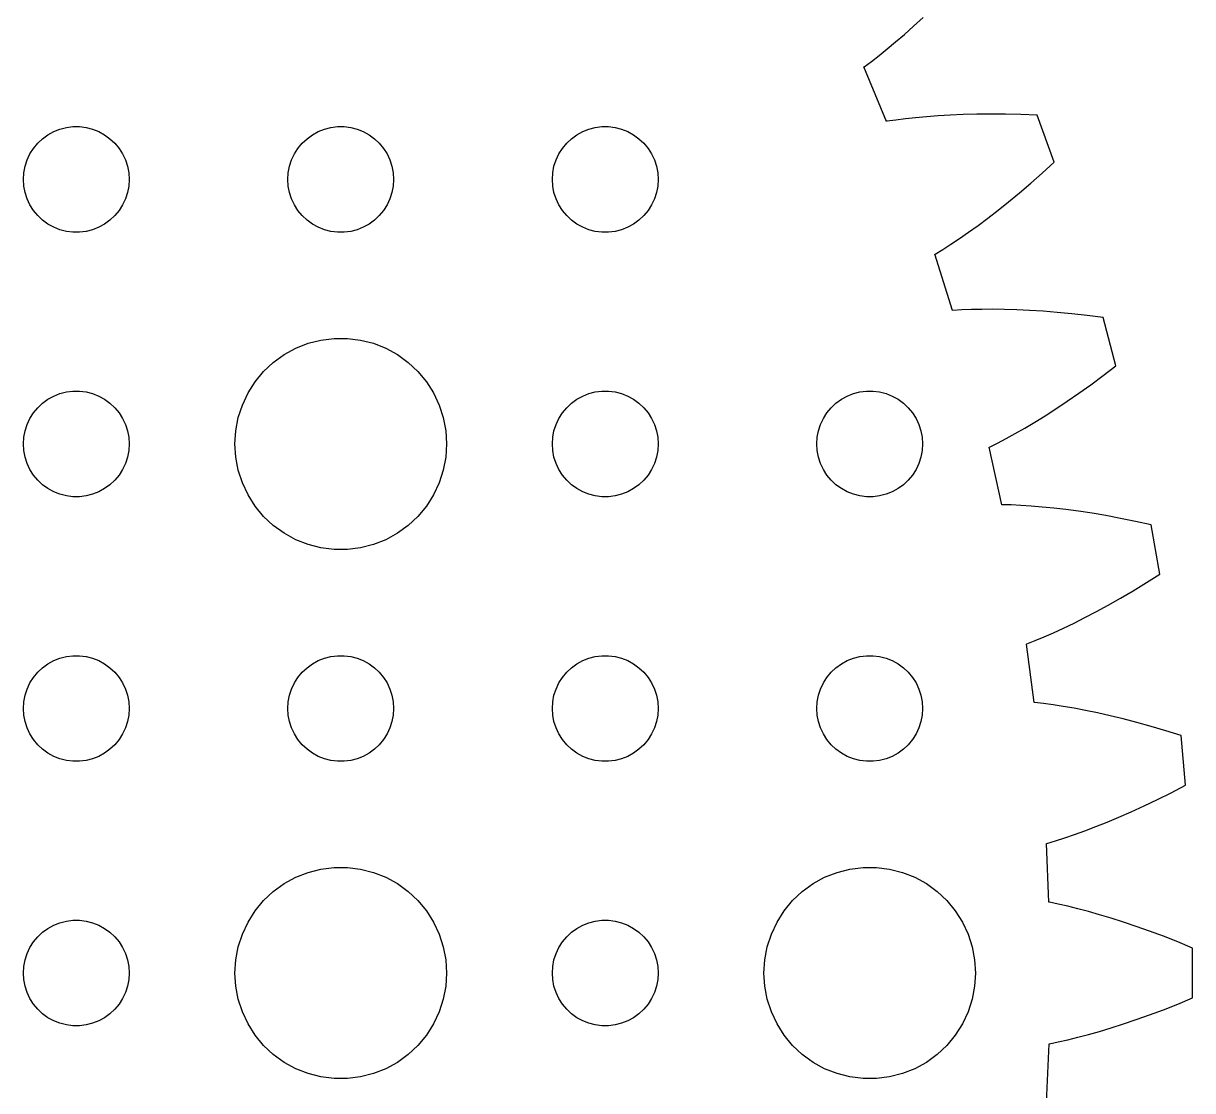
# Model space of a CAD drawing. Header units: metres. Extents: x -69 to 69, y -69 to 69.
# Drawn here: x 36 to 69.16, y -3.33 to 26.92 of the extents above; entities that cross this region are included whole.
import ezdxf

# ---------------------------------------------------------------- set-up
doc = ezdxf.new("R2010")
doc.units = ezdxf.units.M

msp = doc.modelspace()

# ---------------------------------------------------------------- linework, layer by layer
for p, q in [((61.2431, 26.8428), (61.5117, 27.0899)), ((60.7342, 26.3978), (60.9838, 26.6123)), ((60.9838, 26.6123), (61.2431, 26.8428)), ((60.2662, 26.0154), (60.4949, 26.1989)), ((60.4949, 26.1989), (60.7342, 26.3978)), ((60.0487, 25.8468), (60.2662, 26.0154)), ((59.835, 25.6892), (59.8428, 25.6925)), ((60.4719, 24.1436), (59.835, 25.6892)), ((59.8428, 25.6925), (60.0487, 25.8468)), ((61.0103, 24.219), (60.7373, 24.1844)), ((61.3018, 24.2509), (61.0103, 24.219)), ((61.6116, 24.2795), (61.3018, 24.2509)), ((61.9398, 24.3043), (61.6116, 24.2795)), ((62.2862, 24.3246), (61.9398, 24.3043)), ((62.6508, 24.3399), (62.2862, 24.3246)), ((63.0336, 24.3494), (62.6508, 24.3399)), ((63.4344, 24.3527), (63.0336, 24.3494)), ((63.8532, 24.3491), (63.4344, 24.3527)), ((64.2898, 24.3379), (63.8532, 24.3491)), ((64.7441, 24.3187), (64.2898, 24.3379)), ((65.2286, 22.9875), (64.7441, 24.3187)), ((36.8613, 23.8572), (37.0365, 23.9266)), ((37.0365, 23.9266), (37.2189, 23.9734)), ((37.2189, 23.9734), (37.4058, 23.997)), ((37.4058, 23.997), (37.5942, 23.997)), ((37.5942, 23.997), (37.7811, 23.9734)), ((37.7811, 23.9734), (37.9635, 23.9266)), ((37.9635, 23.9266), (38.1387, 23.8572)), ((44.3613, 23.8572), (44.5365, 23.9266)), ((44.5365, 23.9266), (44.7189, 23.9734)), ((44.7189, 23.9734), (44.9058, 23.997)), ((44.9058, 23.997), (45.0942, 23.997)), ((45.0942, 23.997), (45.2811, 23.9734)), ((45.2811, 23.9734), (45.4635, 23.9266)), ((45.4635, 23.9266), (45.6387, 23.8572)), ((51.8613, 23.8572), (52.0365, 23.9266)), ((52.0365, 23.9266), (52.2189, 23.9734)), ((52.2189, 23.9734), (52.4058, 23.997)), ((52.4058, 23.997), (52.5942, 23.997)), ((52.5942, 23.997), (52.7811, 23.9734)), ((52.7811, 23.9734), (52.9635, 23.9266)), ((52.9635, 23.9266), (53.1387, 23.8572)), ((60.4826, 24.1479), (60.4719, 24.1436)), ((60.7373, 24.1844), (60.4826, 24.1479)), ((36.4065, 23.5268), (36.5439, 23.6558)), ((36.5439, 23.6558), (36.6963, 23.7665)), ((36.6963, 23.7665), (36.8613, 23.8572)), ((38.1387, 23.8572), (38.3037, 23.7665)), ((38.3037, 23.7665), (38.4561, 23.6558)), ((38.4561, 23.6558), (38.5934, 23.5268)), ((43.9065, 23.5268), (44.0439, 23.6558)), ((44.0439, 23.6558), (44.1963, 23.7665)), ((44.1963, 23.7665), (44.3613, 23.8572)), ((45.6387, 23.8572), (45.8037, 23.7665)), ((45.8037, 23.7665), (45.9561, 23.6558)), ((45.9561, 23.6558), (46.0934, 23.5268)), ((51.4065, 23.5268), (51.5439, 23.6558)), ((51.5439, 23.6558), (51.6963, 23.7665)), ((51.6963, 23.7665), (51.8613, 23.8572)), ((53.1387, 23.8572), (53.3037, 23.7665)), ((53.3037, 23.7665), (53.4561, 23.6558)), ((53.4561, 23.6558), (53.5934, 23.5268)), ((36.1053, 23.0522), (36.1855, 23.2226)), ((36.1855, 23.2226), (36.2865, 23.3817)), ((36.2865, 23.3817), (36.4065, 23.5268)), ((38.5934, 23.5268), (38.7135, 23.3817)), ((38.7135, 23.3817), (38.8145, 23.2226)), ((38.8145, 23.2226), (38.8947, 23.0522)), ((43.6053, 23.0522), (43.6855, 23.2226)), ((43.6855, 23.2226), (43.7865, 23.3817)), ((43.7865, 23.3817), (43.9065, 23.5268)), ((46.0934, 23.5268), (46.2135, 23.3817)), ((46.2135, 23.3817), (46.3145, 23.2226)), ((46.3145, 23.2226), (46.3947, 23.0522)), ((51.1053, 23.0522), (51.1855, 23.2226)), ((51.1855, 23.2226), (51.2865, 23.3817)), ((51.2865, 23.3817), (51.4065, 23.5268)), ((53.5934, 23.5268), (53.7135, 23.3817)), ((53.7135, 23.3817), (53.8145, 23.2226)), ((53.8145, 23.2226), (53.8947, 23.0522)), ((36.0471, 22.873), (36.1053, 23.0522)), ((38.8947, 23.0522), (38.9529, 22.873)), ((43.5471, 22.873), (43.6053, 23.0522)), ((46.3947, 23.0522), (46.4529, 22.873)), ((51.0471, 22.873), (51.1053, 23.0522)), ((53.8947, 23.0522), (53.9529, 22.873)), ((64.893, 22.6808), (65.2286, 22.9875)), ((36, 22.5), (36.0118, 22.688)), ((36.0118, 22.688), (36.0471, 22.873)), ((38.9529, 22.873), (38.9882, 22.688)), ((38.9882, 22.688), (39, 22.5)), ((43.5, 22.5), (43.5118, 22.688)), ((43.5118, 22.688), (43.5471, 22.873)), ((46.4529, 22.873), (46.4882, 22.688)), ((46.4882, 22.688), (46.5, 22.5)), ((51, 22.5), (51.0118, 22.688)), ((51.0118, 22.688), (51.0471, 22.873)), ((53.9529, 22.873), (53.9882, 22.688)), ((53.9882, 22.688), (54, 22.5)), ((64.5657, 22.3916), (64.893, 22.6808)), ((36.0118, 22.312), (36, 22.5)), ((36.0471, 22.127), (36.0118, 22.312)), ((38.9882, 22.312), (38.9529, 22.127)), ((39, 22.5), (38.9882, 22.312)), ((43.5118, 22.312), (43.5, 22.5)), ((43.5471, 22.127), (43.5118, 22.312)), ((46.4882, 22.312), (46.4529, 22.127)), ((46.5, 22.5), (46.4882, 22.312)), ((51.0118, 22.312), (51, 22.5)), ((51.0471, 22.127), (51.0118, 22.312)), ((53.9882, 22.312), (53.9529, 22.127)), ((54, 22.5), (53.9882, 22.312)), ((64.2472, 22.1196), (64.5657, 22.3916)), ((36.1053, 21.9478), (36.0471, 22.127)), ((36.1855, 21.7774), (36.1053, 21.9478)), ((38.8947, 21.9478), (38.8145, 21.7774)), ((38.9529, 22.127), (38.8947, 21.9478)), ((43.6053, 21.9478), (43.5471, 22.127)), ((43.6855, 21.7774), (43.6053, 21.9478)), ((46.3947, 21.9478), (46.3145, 21.7774)), ((46.4529, 22.127), (46.3947, 21.9478)), ((51.1053, 21.9478), (51.0471, 22.127)), ((51.1855, 21.7774), (51.1053, 21.9478)), ((53.8947, 21.9478), (53.8145, 21.7774)), ((53.9529, 22.127), (53.8947, 21.9478)), ((63.938, 21.8645), (64.2472, 22.1196)), ((36.2865, 21.6183), (36.1855, 21.7774)), ((36.4065, 21.4732), (36.2865, 21.6183)), ((38.7135, 21.6183), (38.5934, 21.4732)), ((38.8145, 21.7774), (38.7135, 21.6183)), ((43.7865, 21.6183), (43.6855, 21.7774)), ((43.9065, 21.4732), (43.7865, 21.6183)), ((46.2135, 21.6183), (46.0934, 21.4732)), ((46.3145, 21.7774), (46.2135, 21.6183)), ((51.2865, 21.6183), (51.1855, 21.7774)), ((51.4065, 21.4732), (51.2865, 21.6183)), ((53.7135, 21.6183), (53.5934, 21.4732)), ((53.8145, 21.7774), (53.7135, 21.6183)), ((63.3495, 21.403), (63.6387, 21.6257)), ((63.6387, 21.6257), (63.938, 21.8645)), ((36.5439, 21.3442), (36.4065, 21.4732)), ((36.6963, 21.2335), (36.5439, 21.3442)), ((36.8613, 21.1427), (36.6963, 21.2335)), ((38.3037, 21.2335), (38.1387, 21.1427)), ((38.4561, 21.3442), (38.3037, 21.2335)), ((38.5934, 21.4732), (38.4561, 21.3442)), ((44.0439, 21.3442), (43.9065, 21.4732)), ((44.1963, 21.2335), (44.0439, 21.3442)), ((44.3613, 21.1427), (44.1963, 21.2335)), ((45.8037, 21.2335), (45.6387, 21.1427)), ((45.9561, 21.3442), (45.8037, 21.2335)), ((46.0934, 21.4732), (45.9561, 21.3442)), ((51.5439, 21.3442), (51.4065, 21.4732)), ((51.6963, 21.2335), (51.5439, 21.3442)), ((51.8613, 21.1427), (51.6963, 21.2335)), ((53.3037, 21.2335), (53.1387, 21.1427)), ((53.4561, 21.3442), (53.3037, 21.2335)), ((53.5934, 21.4732), (53.4561, 21.3442)), ((63.0711, 21.1959), (63.3495, 21.403)), ((37.0365, 21.0734), (36.8613, 21.1427)), ((37.2189, 21.0266), (37.0365, 21.0734)), ((37.4058, 21.003), (37.2189, 21.0266)), ((37.5942, 21.003), (37.4058, 21.003)), ((37.7811, 21.0266), (37.5942, 21.003)), ((37.9635, 21.0734), (37.7811, 21.0266)), ((38.1387, 21.1427), (37.9635, 21.0734)), ((44.5365, 21.0734), (44.3613, 21.1427)), ((44.7189, 21.0266), (44.5365, 21.0734)), ((44.9058, 21.003), (44.7189, 21.0266)), ((45.0942, 21.003), (44.9058, 21.003)), ((45.2811, 21.0266), (45.0942, 21.003)), ((45.4635, 21.0734), (45.2811, 21.0266)), ((45.6387, 21.1427), (45.4635, 21.0734)), ((52.0365, 21.0734), (51.8613, 21.1427)), ((52.2189, 21.0266), (52.0365, 21.0734)), ((52.4058, 21.003), (52.2189, 21.0266)), ((52.5942, 21.003), (52.4058, 21.003)), ((52.7811, 21.0266), (52.5942, 21.003)), ((52.9635, 21.0734), (52.7811, 21.0266)), ((53.1387, 21.1427), (52.9635, 21.0734)), ((62.5481, 20.8268), (62.8038, 21.004)), ((62.8038, 21.004), (63.0711, 21.1959)), ((62.0729, 20.5148), (62.3043, 20.6639)), ((62.3043, 20.6639), (62.5481, 20.8268)), ((61.8463, 20.3765), (61.8543, 20.3791)), ((62.346, 18.7812), (61.8463, 20.3765)), ((61.8543, 20.3791), (62.0729, 20.5148)), ((62.3571, 18.7846), (62.346, 18.7812)), ((62.614, 18.7988), (62.3571, 18.7846)), ((62.889, 18.8094), (62.614, 18.7988)), ((63.1821, 18.8158), (62.889, 18.8094)), ((63.4933, 18.8173), (63.1821, 18.8158)), ((63.8223, 18.8134), (63.4933, 18.8173)), ((64.1692, 18.8035), (63.8223, 18.8134)), ((64.5338, 18.7869), (64.1692, 18.8035)), ((64.9159, 18.763), (64.5338, 18.7869)), ((65.3155, 18.7313), (64.9159, 18.763)), ((65.7324, 18.6912), (65.3155, 18.7313)), ((66.1664, 18.6421), (65.7324, 18.6912)), ((66.6172, 18.5833), (66.1664, 18.6421)), ((66.9839, 17.215), (66.6172, 18.5833)), ((44.0729, 17.8532), (44.4379, 17.9469)), ((44.4379, 17.9469), (44.8116, 17.9941)), ((44.8116, 17.9941), (45.1884, 17.9941)), ((45.1884, 17.9941), (45.5621, 17.9469)), ((45.5621, 17.9469), (45.927, 17.8532)), ((43.3925, 17.533), (43.7227, 17.7145)), ((43.7227, 17.7145), (44.0729, 17.8532)), ((45.927, 17.8532), (46.2773, 17.7145)), ((46.2773, 17.7145), (46.6075, 17.533)), ((42.8131, 17.0536), (43.0877, 17.3115)), ((43.0877, 17.3115), (43.3925, 17.533)), ((46.6075, 17.533), (46.9123, 17.3115)), ((46.9123, 17.3115), (47.1869, 17.0536)), ((42.5729, 16.7634), (42.8131, 17.0536)), ((47.1869, 17.0536), (47.427, 16.7634)), ((66.2715, 16.6791), (66.6228, 16.9386)), ((66.6228, 16.9386), (66.9839, 17.215)), ((42.3711, 16.4453), (42.5729, 16.7634)), ((47.427, 16.7634), (47.6289, 16.4453)), ((65.9306, 16.4359), (66.2715, 16.6791)), ((36.5439, 16.1558), (36.6963, 16.2665)), ((36.6963, 16.2665), (36.8613, 16.3572)), ((36.8613, 16.3572), (37.0365, 16.4266)), ((37.0365, 16.4266), (37.2189, 16.4734)), ((37.2189, 16.4734), (37.4058, 16.497)), ((37.4058, 16.497), (37.5942, 16.497)), ((37.5942, 16.497), (37.7811, 16.4734)), ((37.7811, 16.4734), (37.9635, 16.4266)), ((37.9635, 16.4266), (38.1387, 16.3572)), ((38.1387, 16.3572), (38.3037, 16.2665)), ((38.3037, 16.2665), (38.4561, 16.1558)), ((42.2107, 16.1044), (42.3711, 16.4453)), ((47.6289, 16.4453), (47.7893, 16.1044)), ((51.5439, 16.1558), (51.6963, 16.2665)), ((51.6963, 16.2665), (51.8613, 16.3572)), ((51.8613, 16.3572), (52.0365, 16.4266)), ((52.0365, 16.4266), (52.2189, 16.4734)), ((52.2189, 16.4734), (52.4058, 16.497)), ((52.4058, 16.497), (52.5942, 16.497)), ((52.5942, 16.497), (52.7811, 16.4734)), ((52.7811, 16.4734), (52.9635, 16.4266)), ((52.9635, 16.4266), (53.1387, 16.3572)), ((53.1387, 16.3572), (53.3037, 16.2665)), ((53.3037, 16.2665), (53.4561, 16.1558)), ((59.0439, 16.1558), (59.1963, 16.2665)), ((59.1963, 16.2665), (59.3613, 16.3572)), ((59.3613, 16.3572), (59.5365, 16.4266)), ((59.5365, 16.4266), (59.7189, 16.4734)), ((59.7189, 16.4734), (59.9058, 16.497)), ((59.9058, 16.497), (60.0942, 16.497)), ((60.0942, 16.497), (60.2811, 16.4734)), ((60.2811, 16.4734), (60.4635, 16.4266)), ((60.4635, 16.4266), (60.6387, 16.3572)), ((60.6387, 16.3572), (60.8037, 16.2665)), ((60.8037, 16.2665), (60.9561, 16.1558)), ((65.6004, 16.2087), (65.9306, 16.4359)), ((36.2865, 15.8817), (36.4065, 16.0268)), ((36.4065, 16.0268), (36.5439, 16.1558)), ((38.4561, 16.1558), (38.5934, 16.0268)), ((38.5934, 16.0268), (38.7135, 15.8817)), ((42.0942, 15.7461), (42.2107, 16.1044)), ((47.7893, 16.1044), (47.9057, 15.7461)), ((51.2865, 15.8817), (51.4065, 16.0268)), ((51.4065, 16.0268), (51.5439, 16.1558)), ((53.4561, 16.1558), (53.5934, 16.0268)), ((53.5934, 16.0268), (53.7135, 15.8817)), ((58.7865, 15.8817), (58.9065, 16.0268)), ((58.9065, 16.0268), (59.0439, 16.1558)), ((60.9561, 16.1558), (61.0934, 16.0268)), ((61.0934, 16.0268), (61.2135, 15.8817)), ((64.9739, 15.8003), (65.2813, 15.997)), ((65.2813, 15.997), (65.6004, 16.2087)), ((36.1053, 15.5522), (36.1855, 15.7226)), ((36.1855, 15.7226), (36.2865, 15.8817)), ((38.7135, 15.8817), (38.8145, 15.7226)), ((38.8145, 15.7226), (38.8947, 15.5522)), ((42.0237, 15.376), (42.0942, 15.7461)), ((47.9057, 15.7461), (47.9763, 15.376)), ((51.1053, 15.5522), (51.1855, 15.7226)), ((51.1855, 15.7226), (51.2865, 15.8817)), ((53.7135, 15.8817), (53.8145, 15.7226)), ((53.8145, 15.7226), (53.8947, 15.5522)), ((58.6053, 15.5522), (58.6855, 15.7226)), ((58.6855, 15.7226), (58.7865, 15.8817)), ((61.2135, 15.8817), (61.3145, 15.7226)), ((61.3145, 15.7226), (61.3947, 15.5522)), ((64.3954, 15.4503), (64.6785, 15.6182)), ((64.6785, 15.6182), (64.9739, 15.8003)), ((36.0118, 15.188), (36.0471, 15.373)), ((36.0471, 15.373), (36.1053, 15.5522)), ((38.8947, 15.5522), (38.9529, 15.373)), ((38.9529, 15.373), (38.9882, 15.188)), ((42, 15), (42.0237, 15.376)), ((47.9763, 15.376), (48, 15)), ((51.0118, 15.188), (51.0471, 15.373)), ((51.0471, 15.373), (51.1053, 15.5522)), ((53.8947, 15.5522), (53.9529, 15.373)), ((53.9529, 15.373), (53.9882, 15.188)), ((58.5118, 15.188), (58.5471, 15.373)), ((58.5471, 15.373), (58.6053, 15.5522)), ((61.3947, 15.5522), (61.4529, 15.373)), ((61.4529, 15.373), (61.4882, 15.188)), ((63.8682, 15.1551), (64.1252, 15.2961)), ((64.1252, 15.2961), (64.3954, 15.4503)), ((36, 15), (36.0118, 15.188)), ((36.0118, 14.812), (36, 15)), ((38.9882, 15.188), (39, 15)), ((39, 15), (38.9882, 14.812)), ((42.0237, 14.624), (42, 15)), ((48, 15), (47.9763, 14.624)), ((51, 15), (51.0118, 15.188)), ((51.0118, 14.812), (51, 15)), ((53.9882, 15.188), (54, 15)), ((54, 15), (53.9882, 14.812)), ((58.5, 15), (58.5118, 15.188)), ((58.5118, 14.812), (58.5, 15)), ((61.4882, 15.188), (61.5, 15)), ((61.5, 15), (61.4882, 14.812)), ((63.3951, 14.9106), (63.6247, 15.0267)), ((63.6247, 15.0267), (63.8682, 15.1551)), ((36.0471, 14.627), (36.0118, 14.812)), ((36.1053, 14.4478), (36.0471, 14.627)), ((38.9529, 14.627), (38.8947, 14.4478)), ((38.9882, 14.812), (38.9529, 14.627)), ((42.0942, 14.2539), (42.0237, 14.624)), ((47.9763, 14.624), (47.9057, 14.2539)), ((51.0471, 14.627), (51.0118, 14.812)), ((51.1053, 14.4478), (51.0471, 14.627)), ((53.9529, 14.627), (53.8947, 14.4478)), ((53.9882, 14.812), (53.9529, 14.627)), ((58.5471, 14.627), (58.5118, 14.812)), ((58.6053, 14.4478), (58.5471, 14.627)), ((61.4529, 14.627), (61.3947, 14.4478)), ((61.4882, 14.812), (61.4529, 14.627)), ((63.3868, 14.9087), (63.3951, 14.9106)), ((63.7457, 13.2759), (63.3868, 14.9087)), ((36.1855, 14.2774), (36.1053, 14.4478)), ((36.2865, 14.1183), (36.1855, 14.2774)), ((38.8145, 14.2774), (38.7135, 14.1183)), ((38.8947, 14.4478), (38.8145, 14.2774)), ((51.1855, 14.2774), (51.1053, 14.4478)), ((51.2865, 14.1183), (51.1855, 14.2774)), ((53.8145, 14.2774), (53.7135, 14.1183)), ((53.8947, 14.4478), (53.8145, 14.2774)), ((58.6855, 14.2774), (58.6053, 14.4478)), ((58.7865, 14.1183), (58.6855, 14.2774)), ((61.3145, 14.2774), (61.2135, 14.1183)), ((61.3947, 14.4478), (61.3145, 14.2774)), ((36.4065, 13.9732), (36.2865, 14.1183)), ((36.5439, 13.8442), (36.4065, 13.9732)), ((38.5934, 13.9732), (38.4561, 13.8442)), ((38.7135, 14.1183), (38.5934, 13.9732)), ((42.2107, 13.8956), (42.0942, 14.2539)), ((47.9057, 14.2539), (47.7893, 13.8956)), ((51.4065, 13.9732), (51.2865, 14.1183)), ((51.5439, 13.8442), (51.4065, 13.9732)), ((53.5934, 13.9732), (53.4561, 13.8442)), ((53.7135, 14.1183), (53.5934, 13.9732)), ((58.9065, 13.9732), (58.7865, 14.1183)), ((59.0439, 13.8442), (58.9065, 13.9732)), ((61.0934, 13.9732), (60.9561, 13.8442)), ((61.2135, 14.1183), (61.0934, 13.9732)), ((36.6963, 13.7335), (36.5439, 13.8442)), ((36.8613, 13.6427), (36.6963, 13.7335)), ((37.0365, 13.5734), (36.8613, 13.6427)), ((38.1387, 13.6427), (37.9635, 13.5734)), ((38.3037, 13.7335), (38.1387, 13.6427)), ((38.4561, 13.8442), (38.3037, 13.7335)), ((42.3711, 13.5547), (42.2107, 13.8956)), ((47.7893, 13.8956), (47.6289, 13.5547)), ((51.6963, 13.7335), (51.5439, 13.8442)), ((51.8613, 13.6427), (51.6963, 13.7335)), ((52.0365, 13.5734), (51.8613, 13.6427)), ((53.1387, 13.6427), (52.9635, 13.5734)), ((53.3037, 13.7335), (53.1387, 13.6427)), ((53.4561, 13.8442), (53.3037, 13.7335)), ((59.1963, 13.7335), (59.0439, 13.8442)), ((59.3613, 13.6427), (59.1963, 13.7335)), ((59.5365, 13.5734), (59.3613, 13.6427)), ((60.6387, 13.6427), (60.4635, 13.5734)), ((60.8037, 13.7335), (60.6387, 13.6427)), ((60.9561, 13.8442), (60.8037, 13.7335)), ((37.2189, 13.5266), (37.0365, 13.5734)), ((37.4058, 13.5029), (37.2189, 13.5266)), ((37.5942, 13.5029), (37.4058, 13.5029)), ((37.7811, 13.5266), (37.5942, 13.5029)), ((37.9635, 13.5734), (37.7811, 13.5266)), ((42.5729, 13.2366), (42.3711, 13.5547)), ((47.6289, 13.5547), (47.427, 13.2366)), ((52.2189, 13.5266), (52.0365, 13.5734)), ((52.4058, 13.5029), (52.2189, 13.5266)), ((52.5942, 13.5029), (52.4058, 13.5029)), ((52.7811, 13.5266), (52.5942, 13.5029)), ((52.9635, 13.5734), (52.7811, 13.5266)), ((59.7189, 13.5266), (59.5365, 13.5734)), ((59.9058, 13.5029), (59.7189, 13.5266)), ((60.0942, 13.5029), (59.9058, 13.5029)), ((60.2811, 13.5266), (60.0942, 13.5029)), ((60.4635, 13.5734), (60.2811, 13.5266)), ((63.757, 13.2783), (63.7457, 13.2759)), ((64.0141, 13.2701), (63.757, 13.2783)), ((64.289, 13.2567), (64.0141, 13.2701)), ((42.8131, 12.9464), (42.5729, 13.2366)), ((43.0877, 12.6884), (42.8131, 12.9464)), ((47.1869, 12.9464), (46.9123, 12.6884)), ((47.427, 13.2366), (47.1869, 12.9464)), ((64.5816, 13.2375), (64.289, 13.2567)), ((64.8917, 13.2119), (64.5816, 13.2375)), ((65.2191, 13.1794), (64.8917, 13.2119)), ((65.5638, 13.1392), (65.2191, 13.1794)), ((65.9256, 13.0909), (65.5638, 13.1392)), ((66.3042, 13.0338), (65.9256, 13.0909)), ((66.6995, 12.9674), (66.3042, 13.0338)), ((67.1113, 12.8911), (66.6995, 12.9674)), ((43.3925, 12.467), (43.0877, 12.6884)), ((46.9123, 12.6884), (46.6075, 12.467)), ((67.5393, 12.8044), (67.1113, 12.8911)), ((67.9834, 12.7065), (67.5393, 12.8044)), ((68.2294, 11.3114), (67.9834, 12.7065)), ((43.7227, 12.2855), (43.3925, 12.467)), ((44.0729, 12.1468), (43.7227, 12.2855)), ((46.2773, 12.2855), (45.927, 12.1468)), ((46.6075, 12.467), (46.2773, 12.2855)), ((44.4379, 12.0531), (44.0729, 12.1468)), ((44.8116, 12.0059), (44.4379, 12.0531)), ((45.1884, 12.0059), (44.8116, 12.0059)), ((45.5621, 12.0531), (45.1884, 12.0059)), ((45.927, 12.1468), (45.5621, 12.0531)), ((67.8456, 11.0676), (68.2294, 11.3114)), ((67.473, 10.8397), (67.8456, 11.0676)), ((66.7634, 10.4296), (67.1122, 10.6272)), ((67.1122, 10.6272), (67.473, 10.8397)), ((66.4271, 10.2464), (66.7634, 10.4296)), ((65.7936, 9.92169), (66.1037, 10.0773)), ((66.1037, 10.0773), (66.4271, 10.2464)), ((64.946, 9.53091), (65.2144, 9.64902)), ((65.2144, 9.64902), (65.497, 9.7791)), ((65.497, 9.7791), (65.7936, 9.92169)), ((64.445, 9.32742), (64.4534, 9.32864)), ((64.6601, 7.66963), (64.445, 9.32742)), ((64.4534, 9.32864), (64.6922, 9.4243)), ((64.6922, 9.4243), (64.946, 9.53091)), ((37.0365, 8.92657), (37.2189, 8.97342)), ((37.2189, 8.97342), (37.4058, 8.99704)), ((37.4058, 8.99704), (37.5942, 8.99704)), ((37.5942, 8.99704), (37.7811, 8.97342)), ((37.7811, 8.97342), (37.9635, 8.92657)), ((44.5365, 8.92657), (44.7189, 8.97342)), ((44.7189, 8.97342), (44.9058, 8.99704)), ((44.9058, 8.99704), (45.0942, 8.99704)), ((45.0942, 8.99704), (45.2811, 8.97342)), ((45.2811, 8.97342), (45.4635, 8.92657)), ((52.0365, 8.92657), (52.2189, 8.97342)), ((52.2189, 8.97342), (52.4058, 8.99704)), ((52.4058, 8.99704), (52.5942, 8.99704)), ((52.5942, 8.99704), (52.7811, 8.97342)), ((52.7811, 8.97342), (52.9635, 8.92657)), ((59.5365, 8.92657), (59.7189, 8.97342)), ((59.7189, 8.97342), (59.9058, 8.99704)), ((59.9058, 8.99704), (60.0942, 8.99704)), ((60.0942, 8.99704), (60.2811, 8.97342)), ((60.2811, 8.97342), (60.4635, 8.92657)), ((36.4065, 8.52681), (36.5439, 8.65576)), ((36.5439, 8.65576), (36.6963, 8.76648)), ((36.6963, 8.76648), (36.8613, 8.85724)), ((36.8613, 8.85724), (37.0365, 8.92657)), ((37.9635, 8.92657), (38.1387, 8.85724)), ((38.1387, 8.85724), (38.3037, 8.76648)), ((38.3037, 8.76648), (38.4561, 8.65576)), ((38.4561, 8.65576), (38.5934, 8.52681)), ((43.9065, 8.52681), (44.0439, 8.65576)), ((44.0439, 8.65576), (44.1963, 8.76648)), ((44.1963, 8.76648), (44.3613, 8.85724)), ((44.3613, 8.85724), (44.5365, 8.92657)), ((45.4635, 8.92657), (45.6387, 8.85724)), ((45.6387, 8.85724), (45.8037, 8.76648)), ((45.8037, 8.76648), (45.9561, 8.65576)), ((45.9561, 8.65576), (46.0934, 8.52681)), ((51.4065, 8.52681), (51.5439, 8.65576)), ((51.5439, 8.65576), (51.6963, 8.76648)), ((51.6963, 8.76648), (51.8613, 8.85724)), ((51.8613, 8.85724), (52.0365, 8.92657)), ((52.9635, 8.92657), (53.1387, 8.85724)), ((53.1387, 8.85724), (53.3037, 8.76648)), ((53.3037, 8.76648), (53.4561, 8.65576)), ((53.4561, 8.65576), (53.5934, 8.52681)), ((58.9065, 8.52681), (59.0439, 8.65576)), ((59.0439, 8.65576), (59.1963, 8.76648)), ((59.1963, 8.76648), (59.3613, 8.85724)), ((59.3613, 8.85724), (59.5365, 8.92657)), ((60.4635, 8.92657), (60.6387, 8.85724)), ((60.6387, 8.85724), (60.8037, 8.76648)), ((60.8037, 8.76648), (60.9561, 8.65576)), ((60.9561, 8.65576), (61.0934, 8.52681)), ((36.1855, 8.22263), (36.2865, 8.38167)), ((36.2865, 8.38167), (36.4065, 8.52681)), ((38.5934, 8.52681), (38.7135, 8.38167)), ((38.7135, 8.38167), (38.8145, 8.22263)), ((43.6855, 8.22263), (43.7865, 8.38167)), ((43.7865, 8.38167), (43.9065, 8.52681)), ((46.0934, 8.52681), (46.2135, 8.38167)), ((46.2135, 8.38167), (46.3145, 8.22263)), ((51.1855, 8.22263), (51.2865, 8.38167)), ((51.2865, 8.38167), (51.4065, 8.52681)), ((53.5934, 8.52681), (53.7135, 8.38167)), ((53.7135, 8.38167), (53.8145, 8.22263)), ((58.6855, 8.22263), (58.7865, 8.38167)), ((58.7865, 8.38167), (58.9065, 8.52681)), ((61.0934, 8.52681), (61.2135, 8.38167)), ((61.2135, 8.38167), (61.3145, 8.22263)), ((36.0471, 7.87303), (36.1053, 8.05219)), ((36.1053, 8.05219), (36.1855, 8.22263)), ((38.8145, 8.22263), (38.8947, 8.05219)), ((38.8947, 8.05219), (38.9529, 7.87303)), ((43.5471, 7.87303), (43.6053, 8.05219)), ((43.6053, 8.05219), (43.6855, 8.22263)), ((46.3145, 8.22263), (46.3947, 8.05219)), ((46.3947, 8.05219), (46.4529, 7.87303)), ((51.0471, 7.87303), (51.1053, 8.05219)), ((51.1053, 8.05219), (51.1855, 8.22263)), ((53.8145, 8.22263), (53.8947, 8.05219)), ((53.8947, 8.05219), (53.9529, 7.87303)), ((58.5471, 7.87303), (58.6053, 8.05219)), ((58.6053, 8.05219), (58.6855, 8.22263)), ((61.3145, 8.22263), (61.3947, 8.05219)), ((61.3947, 8.05219), (61.4529, 7.87303)), ((36, 7.5), (36.0118, 7.68799)), ((36.0118, 7.68799), (36.0471, 7.87303)), ((38.9529, 7.87303), (38.9882, 7.68799)), ((38.9882, 7.68799), (39, 7.5)), ((43.5, 7.5), (43.5118, 7.68799)), ((43.5118, 7.68799), (43.5471, 7.87303)), ((46.4529, 7.87303), (46.4882, 7.68799)), ((46.4882, 7.68799), (46.5, 7.5)), ((51, 7.5), (51.0118, 7.68799)), ((51.0118, 7.68799), (51.0471, 7.87303)), ((53.9529, 7.87303), (53.9882, 7.68799)), ((53.9882, 7.68799), (54, 7.5)), ((58.5, 7.5), (58.5118, 7.68799)), ((58.5118, 7.68799), (58.5471, 7.87303)), ((61.4529, 7.87303), (61.4882, 7.68799)), ((61.4882, 7.68799), (61.5, 7.5)), ((64.6716, 7.67099), (64.6601, 7.66963)), ((64.9271, 7.6404), (64.6716, 7.67099)), ((65.1998, 7.60309), (64.9271, 7.6404)), ((36.0118, 7.312), (36, 7.5)), ((36.0471, 7.12695), (36.0118, 7.312)), ((38.9882, 7.312), (38.9529, 7.12695)), ((39, 7.5), (38.9882, 7.312)), ((43.5118, 7.312), (43.5, 7.5)), ((43.5471, 7.12695), (43.5118, 7.312)), ((46.4882, 7.312), (46.4529, 7.12695)), ((46.5, 7.5), (46.4882, 7.312)), ((51.0118, 7.312), (51, 7.5)), ((51.0471, 7.12695), (51.0118, 7.312)), ((53.9882, 7.312), (53.9529, 7.12695)), ((54, 7.5), (53.9882, 7.312)), ((58.5118, 7.312), (58.5, 7.5)), ((58.5471, 7.12695), (58.5118, 7.312)), ((61.4882, 7.312), (61.4529, 7.12695)), ((61.5, 7.5), (61.4882, 7.312)), ((65.4896, 7.55847), (65.1998, 7.60309)), ((65.7962, 7.50597), (65.4896, 7.55847)), ((66.1196, 7.44499), (65.7962, 7.50597)), ((66.4595, 7.37495), (66.1196, 7.44499)), ((66.8157, 7.29529), (66.4595, 7.37495)), ((67.1879, 7.20544), (66.8157, 7.29529)), ((36.1053, 6.9478), (36.0471, 7.12695)), ((38.9529, 7.12695), (38.8947, 6.9478)), ((43.6053, 6.9478), (43.5471, 7.12695)), ((46.4529, 7.12695), (46.3947, 6.9478)), ((51.1053, 6.9478), (51.0471, 7.12695)), ((53.9529, 7.12695), (53.8947, 6.9478)), ((58.6053, 6.9478), (58.5471, 7.12695)), ((61.4529, 7.12695), (61.3947, 6.9478)), ((67.5759, 7.10484), (67.1879, 7.20544)), ((67.9795, 6.99295), (67.5759, 7.10484)), ((68.3983, 6.8692), (67.9795, 6.99295)), ((36.1855, 6.77736), (36.1053, 6.9478)), ((36.2865, 6.61832), (36.1855, 6.77736)), ((38.8145, 6.77736), (38.7135, 6.61832)), ((38.8947, 6.9478), (38.8145, 6.77736)), ((43.6855, 6.77736), (43.6053, 6.9478)), ((43.7865, 6.61832), (43.6855, 6.77736)), ((46.3145, 6.77736), (46.2135, 6.61832)), ((46.3947, 6.9478), (46.3145, 6.77736)), ((51.1855, 6.77736), (51.1053, 6.9478)), ((51.2865, 6.61832), (51.1855, 6.77736)), ((53.8145, 6.77736), (53.7135, 6.61832)), ((53.8947, 6.9478), (53.8145, 6.77736)), ((58.6855, 6.77736), (58.6053, 6.9478)), ((58.7865, 6.61832), (58.6855, 6.77736)), ((61.3145, 6.77736), (61.2135, 6.61832)), ((61.3947, 6.9478), (61.3145, 6.77736)), ((68.8321, 6.73305), (68.3983, 6.8692)), ((68.9556, 5.32181), (68.8321, 6.73305)), ((36.4065, 6.47318), (36.2865, 6.61832)), ((36.5439, 6.34422), (36.4065, 6.47318)), ((36.6963, 6.23351), (36.5439, 6.34422)), ((38.4561, 6.34422), (38.3037, 6.23351)), ((38.5934, 6.47318), (38.4561, 6.34422)), ((38.7135, 6.61832), (38.5934, 6.47318)), ((43.9065, 6.47318), (43.7865, 6.61832)), ((44.0439, 6.34422), (43.9065, 6.47318)), ((44.1963, 6.23351), (44.0439, 6.34422)), ((45.9561, 6.34422), (45.8037, 6.23351)), ((46.0934, 6.47318), (45.9561, 6.34422)), ((46.2135, 6.61832), (46.0934, 6.47318)), ((51.4065, 6.47318), (51.2865, 6.61832)), ((51.5439, 6.34422), (51.4065, 6.47318)), ((51.6963, 6.23351), (51.5439, 6.34422)), ((53.4561, 6.34422), (53.3037, 6.23351)), ((53.5934, 6.47318), (53.4561, 6.34422)), ((53.7135, 6.61832), (53.5934, 6.47318)), ((58.9065, 6.47318), (58.7865, 6.61832)), ((59.0439, 6.34422), (58.9065, 6.47318)), ((59.1963, 6.23351), (59.0439, 6.34422)), ((60.9561, 6.34422), (60.8037, 6.23351)), ((61.0934, 6.47318), (60.9561, 6.34422)), ((61.2135, 6.61832), (61.0934, 6.47318)), ((36.8613, 6.14275), (36.6963, 6.23351)), ((37.0365, 6.07341), (36.8613, 6.14275)), ((37.2189, 6.02657), (37.0365, 6.07341)), ((37.4058, 6.00294), (37.2189, 6.02657)), ((37.5942, 6.00294), (37.4058, 6.00294)), ((37.7811, 6.02657), (37.5942, 6.00294)), ((37.9635, 6.07341), (37.7811, 6.02657)), ((38.1387, 6.14275), (37.9635, 6.07341)), ((38.3037, 6.23351), (38.1387, 6.14275)), ((44.3613, 6.14275), (44.1963, 6.23351)), ((44.5365, 6.07341), (44.3613, 6.14275)), ((44.7189, 6.02657), (44.5365, 6.07341)), ((44.9058, 6.00294), (44.7189, 6.02657)), ((45.0942, 6.00294), (44.9058, 6.00294)), ((45.2811, 6.02657), (45.0942, 6.00294)), ((45.4635, 6.07341), (45.2811, 6.02657)), ((45.6387, 6.14275), (45.4635, 6.07341)), ((45.8037, 6.23351), (45.6387, 6.14275)), ((51.8613, 6.14275), (51.6963, 6.23351)), ((52.0365, 6.07341), (51.8613, 6.14275)), ((52.2189, 6.02657), (52.0365, 6.07341)), ((52.4058, 6.00294), (52.2189, 6.02657)), ((52.5942, 6.00294), (52.4058, 6.00294)), ((52.7811, 6.02657), (52.5942, 6.00294)), ((52.9635, 6.07341), (52.7811, 6.02657)), ((53.1387, 6.14275), (52.9635, 6.07341)), ((53.3037, 6.23351), (53.1387, 6.14275)), ((59.3613, 6.14275), (59.1963, 6.23351)), ((59.5365, 6.07341), (59.3613, 6.14275)), ((59.7189, 6.02657), (59.5365, 6.07341)), ((59.9058, 6.00294), (59.7189, 6.02657)), ((60.0942, 6.00294), (59.9058, 6.00294)), ((60.2811, 6.02657), (60.0942, 6.00294)), ((60.4635, 6.07341), (60.2811, 6.02657)), ((60.6387, 6.14275), (60.4635, 6.07341)), ((60.8037, 6.23351), (60.6387, 6.14275)), ((68.552, 5.11238), (68.9556, 5.32181)), ((68.161, 4.91779), (68.552, 5.11238)), ((67.4184, 4.57106), (67.783, 4.73752)), ((67.783, 4.73752), (68.161, 4.91779)), ((66.7305, 4.27765), (67.0674, 4.41795)), ((67.0674, 4.41795), (67.4184, 4.57106)), ((65.8072, 3.92848), (66.1001, 4.03345)), ((66.1001, 4.03345), (66.4079, 4.14966)), ((66.4079, 4.14966), (66.7305, 4.27765)), ((65.0127, 3.67519), (65.0212, 3.67566)), ((65.0826, 2.00494), (65.0127, 3.67519)), ((65.0212, 3.67566), (65.2675, 3.75014)), ((65.2675, 3.75014), (65.5295, 3.83423)), ((65.5295, 3.83423), (65.8072, 3.92848)), ((44.4379, 2.94685), (44.8116, 2.99408)), ((44.8116, 2.99408), (45.1884, 2.99408)), ((45.1884, 2.99408), (45.5621, 2.94685)), ((59.4379, 2.94685), (59.8116, 2.99408)), ((59.8116, 2.99408), (60.1884, 2.99408)), ((60.1884, 2.99408), (60.5621, 2.94685)), ((43.3925, 2.53297), (43.7227, 2.71448)), ((43.7227, 2.71448), (44.0729, 2.85316)), ((44.0729, 2.85316), (44.4379, 2.94685)), ((45.5621, 2.94685), (45.927, 2.85316)), ((45.927, 2.85316), (46.2773, 2.71448)), ((46.2773, 2.71448), (46.6075, 2.53297)), ((58.3925, 2.53297), (58.7227, 2.71448)), ((58.7227, 2.71448), (59.0729, 2.85316)), ((59.0729, 2.85316), (59.4379, 2.94685)), ((60.5621, 2.94685), (60.927, 2.85316)), ((60.927, 2.85316), (61.2773, 2.71448)), ((61.2773, 2.71448), (61.6075, 2.53297)), ((43.0877, 2.31154), (43.3925, 2.53297)), ((46.6075, 2.53297), (46.9123, 2.31154)), ((58.0877, 2.31154), (58.3925, 2.53297)), ((61.6075, 2.53297), (61.9123, 2.31154)), ((42.5729, 1.76335), (42.8131, 2.05363)), ((42.8131, 2.05363), (43.0877, 2.31154)), ((46.9123, 2.31154), (47.1869, 2.05363)), ((47.1869, 2.05363), (47.427, 1.76335)), ((57.5729, 1.76335), (57.8131, 2.05363)), ((57.8131, 2.05363), (58.0877, 2.31154)), ((61.9123, 2.31154), (62.1869, 2.05363)), ((62.1869, 2.05363), (62.427, 1.76335)), ((65.0941, 2.00529), (65.0826, 2.00494)), ((65.3459, 1.95256), (65.0941, 2.00529)), ((42.3711, 1.44525), (42.5729, 1.76335)), ((47.427, 1.76335), (47.6289, 1.44525)), ((57.3711, 1.44525), (57.5729, 1.76335)), ((62.427, 1.76335), (62.6289, 1.44525)), ((65.6144, 1.89163), (65.3459, 1.95256)), ((65.8992, 1.82193), (65.6144, 1.89163)), ((66.2001, 1.74289), (65.8992, 1.82193)), ((66.5169, 1.65396), (66.2001, 1.74289)), ((36.6963, 1.26648), (36.8613, 1.35724)), ((36.8613, 1.35724), (37.0365, 1.42657)), ((37.0365, 1.42657), (37.2189, 1.47342)), ((37.2189, 1.47342), (37.4058, 1.49704)), ((37.4058, 1.49704), (37.5942, 1.49704)), ((37.5942, 1.49704), (37.7811, 1.47342)), ((37.7811, 1.47342), (37.9635, 1.42657)), ((37.9635, 1.42657), (38.1387, 1.35724)), ((38.1387, 1.35724), (38.3037, 1.26648)), ((42.2107, 1.10437), (42.3711, 1.44525)), ((47.6289, 1.44525), (47.7893, 1.10437)), ((51.6963, 1.26648), (51.8613, 1.35724)), ((51.8613, 1.35724), (52.0365, 1.42657)), ((52.0365, 1.42657), (52.2189, 1.47342)), ((52.2189, 1.47342), (52.4058, 1.49704)), ((52.4058, 1.49704), (52.5942, 1.49704)), ((52.5942, 1.49704), (52.7811, 1.47342)), ((52.7811, 1.47342), (52.9635, 1.42657)), ((52.9635, 1.42657), (53.1387, 1.35724)), ((53.1387, 1.35724), (53.3037, 1.26648)), ((57.2107, 1.10437), (57.3711, 1.44525)), ((62.6289, 1.44525), (62.7893, 1.10437)), ((66.8494, 1.55457), (66.5169, 1.65396)), ((67.1973, 1.44417), (66.8494, 1.55457)), ((67.5602, 1.32222), (67.1973, 1.44417)), ((36.2865, 0.88167), (36.4065, 1.02681)), ((36.4065, 1.02681), (36.5439, 1.15576)), ((36.5439, 1.15576), (36.6963, 1.26648)), ((38.3037, 1.26648), (38.4561, 1.15576)), ((38.4561, 1.15576), (38.5934, 1.02681)), ((38.5934, 1.02681), (38.7135, 0.88167)), ((42.0942, 0.74606), (42.2107, 1.10437)), ((47.7893, 1.10437), (47.9057, 0.74606)), ((51.2865, 0.88167), (51.4065, 1.02681)), ((51.4065, 1.02681), (51.5439, 1.15576)), ((51.5439, 1.15576), (51.6963, 1.26648)), ((53.3037, 1.26648), (53.4561, 1.15576)), ((53.4561, 1.15576), (53.5934, 1.02681)), ((53.5934, 1.02681), (53.7135, 0.88167)), ((57.0942, 0.74606), (57.2107, 1.10437)), ((62.7893, 1.10437), (62.9057, 0.74606)), ((67.938, 1.18819), (67.5602, 1.32222)), ((68.3303, 1.04155), (67.938, 1.18819)), ((68.7367, 0.88176), (68.3303, 1.04155)), ((36.1053, 0.55219), (36.1855, 0.72263)), ((36.1855, 0.72263), (36.2865, 0.88167)), ((38.7135, 0.88167), (38.8145, 0.72263)), ((38.8145, 0.72263), (38.8947, 0.55219)), ((42.0237, 0.37599), (42.0942, 0.74606)), ((47.9057, 0.74606), (47.9763, 0.37599)), ((51.1053, 0.55219), (51.1855, 0.72263)), ((51.1855, 0.72263), (51.2865, 0.88167)), ((53.7135, 0.88167), (53.8145, 0.72263)), ((53.8145, 0.72263), (53.8947, 0.55219)), ((57.0237, 0.37599), (57.0942, 0.74606)), ((62.9057, 0.74606), (62.9763, 0.37599)), ((69.157, 0.70831), (68.7367, 0.88176)), ((69.157, -0.70831), (69.157, 0.70831)), ((36.0118, 0.18799), (36.0471, 0.37303)), ((36.0471, 0.37303), (36.1053, 0.55219)), ((38.8947, 0.55219), (38.9529, 0.37303)), ((38.9529, 0.37303), (38.9882, 0.18799)), ((42, 0), (42.0237, 0.37599)), ((47.9763, 0.37599), (48, 0)), ((51.0118, 0.18799), (51.0471, 0.37303)), ((51.0471, 0.37303), (51.1053, 0.55219)), ((53.8947, 0.55219), (53.9529, 0.37303)), ((53.9529, 0.37303), (53.9882, 0.18799)), ((57, 0), (57.0237, 0.37599)), ((62.9763, 0.37599), (63, 0)), ((36, 0), (36.0118, 0.18799)), ((36.0118, -0.18799), (36, 0)), ((38.9882, 0.18799), (39, 0)), ((39, 0), (38.9882, -0.18799)), ((42.0237, -0.37599), (42, 0)), ((48, 0), (47.9763, -0.37599)), ((51, 0), (51.0118, 0.18799)), ((51.0118, -0.18799), (51, 0)), ((53.9882, 0.18799), (54, 0)), ((54, 0), (53.9882, -0.18799)), ((57.0237, -0.37599), (57, 0)), ((63, 0), (62.9763, -0.37599)), ((36.0471, -0.37303), (36.0118, -0.18799)), ((38.9882, -0.18799), (38.9529, -0.37303)), ((51.0471, -0.37303), (51.0118, -0.18799)), ((53.9882, -0.18799), (53.9529, -0.37303)), ((36.1053, -0.55219), (36.0471, -0.37303)), ((36.1855, -0.72263), (36.1053, -0.55219)), ((38.8947, -0.55219), (38.8145, -0.72263)), ((38.9529, -0.37303), (38.8947, -0.55219)), ((42.0942, -0.74606), (42.0237, -0.37599)), ((47.9763, -0.37599), (47.9057, -0.74606)), ((51.1053, -0.55219), (51.0471, -0.37303)), ((51.1855, -0.72263), (51.1053, -0.55219)), ((53.8947, -0.55219), (53.8145, -0.72263)), ((53.9529, -0.37303), (53.8947, -0.55219)), ((57.0942, -0.74606), (57.0237, -0.37599)), ((62.9763, -0.37599), (62.9057, -0.74606)), ((36.2865, -0.88167), (36.1855, -0.72263)), ((36.4065, -1.02681), (36.2865, -0.88167)), ((38.7135, -0.88167), (38.5934, -1.02681)), ((38.8145, -0.72263), (38.7135, -0.88167)), ((42.2107, -1.10437), (42.0942, -0.74606)), ((47.9057, -0.74606), (47.7893, -1.10437)), ((51.2865, -0.88167), (51.1855, -0.72263)), ((51.4065, -1.02681), (51.2865, -0.88167)), ((53.7135, -0.88167), (53.5934, -1.02681)), ((53.8145, -0.72263), (53.7135, -0.88167)), ((57.2107, -1.10437), (57.0942, -0.74606)), ((62.9057, -0.74606), (62.7893, -1.10437)), ((68.3303, -1.04155), (68.7367, -0.88176)), ((68.7367, -0.88176), (69.157, -0.70831)), ((36.5439, -1.15576), (36.4065, -1.02681)), ((36.6963, -1.26648), (36.5439, -1.15576)), ((36.8613, -1.35724), (36.6963, -1.26648)), ((38.3037, -1.26648), (38.1387, -1.35724)), ((38.4561, -1.15576), (38.3037, -1.26648)), ((38.5934, -1.02681), (38.4561, -1.15576)), ((42.3711, -1.44525), (42.2107, -1.10437)), ((47.7893, -1.10437), (47.6289, -1.44525)), ((51.5439, -1.15576), (51.4065, -1.02681)), ((51.6963, -1.26648), (51.5439, -1.15576)), ((51.8613, -1.35724), (51.6963, -1.26648)), ((53.3037, -1.26648), (53.1387, -1.35724)), ((53.4561, -1.15576), (53.3037, -1.26648)), ((53.5934, -1.02681), (53.4561, -1.15576)), ((57.3711, -1.44525), (57.2107, -1.10437)), ((62.7893, -1.10437), (62.6289, -1.44525)), ((67.1973, -1.44417), (67.5602, -1.32222)), ((67.5602, -1.32222), (67.938, -1.18819)), ((67.938, -1.18819), (68.3303, -1.04155)), ((37.0365, -1.42657), (36.8613, -1.35724)), ((37.2189, -1.47342), (37.0365, -1.42657)), ((37.4058, -1.49704), (37.2189, -1.47342)), ((37.5942, -1.49704), (37.4058, -1.49704)), ((37.7811, -1.47342), (37.5942, -1.49704)), ((37.9635, -1.42657), (37.7811, -1.47342)), ((38.1387, -1.35724), (37.9635, -1.42657)), ((42.5729, -1.76335), (42.3711, -1.44525)), ((47.6289, -1.44525), (47.427, -1.76335)), ((52.0365, -1.42657), (51.8613, -1.35724)), ((52.2189, -1.47342), (52.0365, -1.42657)), ((52.4058, -1.49704), (52.2189, -1.47342)), ((52.5942, -1.49704), (52.4058, -1.49704)), ((52.7811, -1.47342), (52.5942, -1.49704)), ((52.9635, -1.42657), (52.7811, -1.47342)), ((53.1387, -1.35724), (52.9635, -1.42657)), ((57.5729, -1.76335), (57.3711, -1.44525)), ((62.6289, -1.44525), (62.427, -1.76335)), ((66.2001, -1.74289), (66.5169, -1.65396)), ((66.5169, -1.65396), (66.8494, -1.55457)), ((66.8494, -1.55457), (67.1973, -1.44417)), ((42.8131, -2.05363), (42.5729, -1.76335)), ((47.427, -1.76335), (47.1869, -2.05363)), ((57.8131, -2.05363), (57.5729, -1.76335)), ((62.427, -1.76335), (62.1869, -2.05363)), ((65.0941, -2.00529), (65.3459, -1.95256)), ((65.3459, -1.95256), (65.6144, -1.89163)), ((65.6144, -1.89163), (65.8992, -1.82193)), ((65.8992, -1.82193), (66.2001, -1.74289)), ((43.0877, -2.31154), (42.8131, -2.05363)), ((43.3925, -2.53297), (43.0877, -2.31154)), ((46.9123, -2.31154), (46.6075, -2.53297)), ((47.1869, -2.05363), (46.9123, -2.31154)), ((58.0877, -2.31154), (57.8131, -2.05363)), ((58.3925, -2.53297), (58.0877, -2.31154)), ((61.9123, -2.31154), (61.6075, -2.53297)), ((62.1869, -2.05363), (61.9123, -2.31154)), ((65.0096, -3.675), (65.0856, -2.00504)), ((65.0856, -2.00504), (65.0941, -2.00529)), ((43.7227, -2.71448), (43.3925, -2.53297)), ((46.6075, -2.53297), (46.2773, -2.71448)), ((58.7227, -2.71448), (58.3925, -2.53297)), ((61.6075, -2.53297), (61.2773, -2.71448)), ((44.0729, -2.85316), (43.7227, -2.71448)), ((44.4379, -2.94685), (44.0729, -2.85316)), ((44.8116, -2.99408), (44.4379, -2.94685)), ((45.5621, -2.94685), (45.1884, -2.99408)), ((45.927, -2.85316), (45.5621, -2.94685)), ((46.2773, -2.71448), (45.927, -2.85316)), ((59.0729, -2.85316), (58.7227, -2.71448)), ((59.4379, -2.94685), (59.0729, -2.85316)), ((59.8116, -2.99408), (59.4379, -2.94685)), ((60.5621, -2.94685), (60.1884, -2.99408)), ((60.927, -2.85316), (60.5621, -2.94685)), ((61.2773, -2.71448), (60.927, -2.85316)), ((45.1884, -2.99408), (44.8116, -2.99408)), ((60.1884, -2.99408), (59.8116, -2.99408))]:
    msp.add_line(p, q)

doc.saveas('drawing.dxf')
